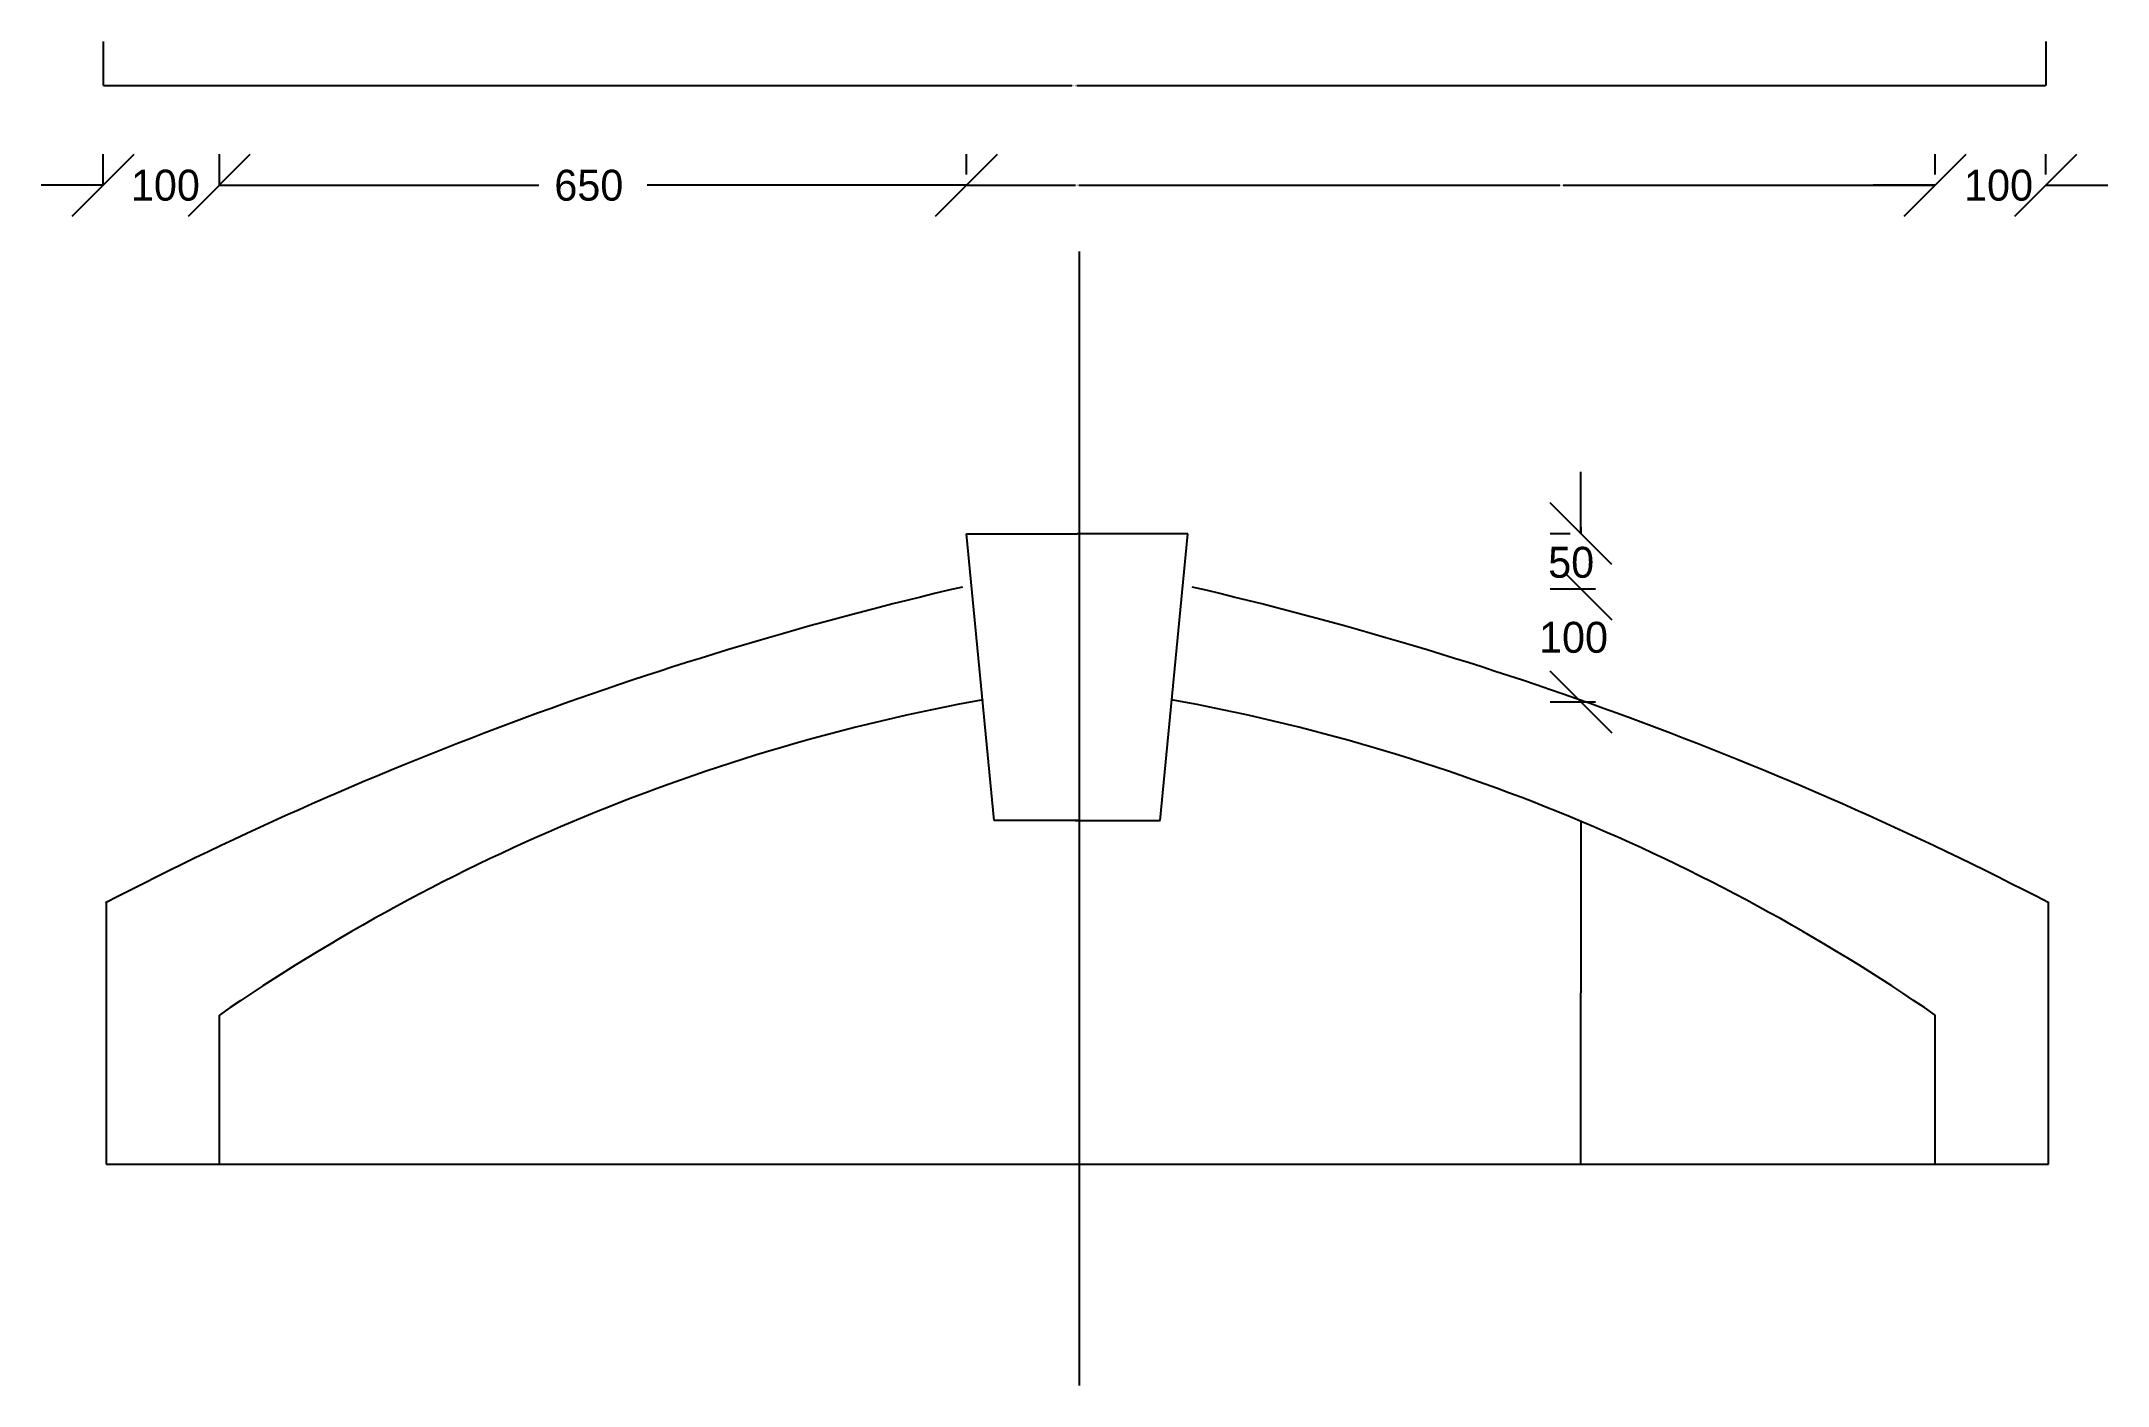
# Model space of a CAD drawing. Header units: metres. Extents: x 45 to 1850, y 727 to 1901.
import ezdxf

# ---------------------------------------------------------------- set-up
doc = ezdxf.new("R2010")
doc.units = ezdxf.units.M
doc.dimstyles.get("Standard").update_dxf_attribs({"dimtxt": 2.5, "dimasz": 2.5, "dimexe": 1.25, "dimexo": 0.625, "dimtad": 1, "dimcen": 2.5, "dimazin": 3, "dimtfac": 1, "dimtmove": 0, "dimatfit": 3})

# ---------------------------------------------------------------- blocks, each defined once
blk = doc.blocks.new('*D1')
for p, q in [((99.1, 1900.97), (99.1, 1862.32)), ((1795.9, 1900.97), (1795.9, 1862.32)), ((99.35, 1862.32), (945.5, 1862.32)), ((949.5, 1862.32), (1795.65, 1862.32))]:
    blk.add_line(p, q)
at = {"layer": 'Defpoints'}
for p in [(99.1, 1900.97), (1795.9, 1900.97), (99.1, 1862.32)]:
    blk.add_point(p, dxfattribs=at)
at = {"insert": (947.5, 1862.32), "char_height": 1, "attachment_point": 5}
blk.add_mtext('1700', dxfattribs=at)
blk = doc.blocks.new('*D2')
for p, q in [((853.23, 1775.36), (853.23, 1775.36)), ((853.48, 1775.36), (948.415, 1775.36)), ((951.415, 1775.36), (1046.35, 1775.36)), ((1046.6, 1775.36), (1046.6, 1775.36))]:
    blk.add_line(p, q)
at = {"layer": 'Defpoints'}
for p in [(853.23, 1775.36), (853.23, 1775.36), (1046.6, 1775.36)]:
    blk.add_point(p, dxfattribs=at)
at = {"insert": (949.915, 1775.36), "char_height": 1, "attachment_point": 5}
blk.add_mtext('200', dxfattribs=at)
blk = doc.blocks.new('*D3')
for p, q in [((1046.6, 1775.36), (1046.6, 1775.36)), ((1046.85, 1775.36), (1371.405, 1775.36)), ((1374.405, 1775.36), (1698.96, 1775.36)), ((1699.21, 1775.36), (1699.21, 1775.36))]:
    blk.add_line(p, q)
at = {"layer": 'Defpoints'}
for p in [(1046.6, 1775.36), (1046.6, 1775.36), (1699.21, 1775.36)]:
    blk.add_point(p, dxfattribs=at)
at = {"insert": (1372.905, 1775.36), "char_height": 1, "attachment_point": 5}
blk.add_mtext('650', dxfattribs=at)
blk = doc.blocks.new('*D4')
for p, q in [((1389.83, 1219.81), (1389.83, 1070.05)), ((1389.58, 1070.05), (1389.33, 1070.05)), ((1389.83, 920.29), (1389.83, 1070.05)), ((1389.83, 1070.05), (1389.83, 1070.05)), ((1390.08, 1070.05), (1390.33, 1070.05))]:
    blk.add_line(p, q)
at = {"layer": 'Defpoints'}
for p in [(1389.83, 1219.81), (1389.83, 1070.05), (1389.83, 920.29)]:
    blk.add_point(p, dxfattribs=at)
at = {"insert": (1389.83, 1071.175), "char_height": 1, "attachment_point": 5}
blk.add_mtext('300', dxfattribs=at)

msp = doc.modelspace()

# ---------------------------------------------------------------- linework, layer by layer
for p, q in [((72.1, 1748.36), (126.1, 1802.36)), ((99.1, 1775.08), (99.1, 1802.36)), ((173.62, 1748.36), (227.62, 1802.36)), ((173.62, 1748.36), (227.62, 1802.36)), ((200.62, 1784.74), (200.62, 1802.36)), ((200.62, 1775.08), (200.62, 1802.36)), ((826.23, 1748.36), (880.23, 1802.36)), ((853.23, 1784.74), (853.23, 1802.36)), ((1672.21, 1748.36), (1726.21, 1802.36)), ((1699.21, 1784.74), (1699.21, 1802.36)), ((1768.9, 1748.36), (1822.9, 1802.36)), ((1795.9, 1784.74), (1795.9, 1802.36)), ((99.1, 1775.36), (45.1, 1775.36)), ((200.62, 1775.36), (479.68, 1775.36)), ((200.62, 1775.36), (254.62, 1775.36)), ((853.23, 1775.36), (574.18, 1775.36)), ((1699.21, 1775.36), (1645.21, 1775.36)), ((1795.9, 1775.36), (1849.9, 1775.36)), ((951.52, 1717.39), (951.52, 727.05)), ((1389.83, 1471.01), (1389.83, 1525.01)), ((1416.83, 1444.01), (1362.83, 1498.01)), ((877.4, 1220.53), (853.23, 1471.01)), ((853.23, 1471.01), (949.92, 1471.01)), ((1046.6, 1471.01), (949.92, 1471.01)), ((1046.6, 1471.01), (949.92, 1471.01)), ((1022.43, 1220.53), (1046.6, 1471.01)), ((1022.43, 1220.53), (1046.6, 1471.01)), ((1380.45, 1471.01), (1362.83, 1471.01)), ((1389.98, 1470.86), (1389.98, 1476.65)), ((1416.83, 1395.71), (1377.43, 1435.1)), ((1416.98, 1395.65), (1381.65, 1430.99)), ((1380.45, 1422.71), (1362.83, 1422.71)), ((1402.49, 1422.65), (1362.98, 1422.65)), ((1416.98, 1296.86), (1362.98, 1350.86)), ((1402.49, 1323.86), (1362.98, 1323.86)), ((951.52, 1220.53), (877.4, 1220.53)), ((948.31, 1220.53), (1022.43, 1220.53)), ((948.31, 1220.53), (1022.43, 1220.53)), ((101.87, 1149.27), (101.87, 920.53)), ((1797.96, 1149.27), (1797.96, 920.53)), ((200.62, 920.29), (200.62, 1050.72)), ((1699.21, 920.29), (1699.21, 1050.72)), ((101.87, 920.53), (1798.31, 920.53))]:
    msp.add_line(p, q)
for centre, radius, start, end in [((1574.71, -1696.35), 3203.9, 103.08, 117.38), ((325.13, -1696.35), 3203.9, 62.62, 76.92), ((1175.3, -364.83), 1718.66, 100.31, 124.55), ((724.53, -364.83), 1718.66, 55.45, 79.69)]:
    msp.add_arc(centre, radius, start, end)

# ---------------------------------------------------------------- texts
for s, p in [('100', (123.35, 1761.86)), ('650', (493.18, 1761.86)), ('100', (1724.5, 1761.86)), ('50', (1361.23, 1432.57)), ('100', (1353.25, 1367.06))]:
    msp.add_text(s, height=27).set_placement(p)

# ---------------------------------------------------------------- dimensions: what is measured, and where the dimension line sits
for base, p1, p2, text, picture, middle in [((99.1, 1862.32), (99.1, 1900.97), (1795.9, 1900.97), '1700', '*D1', (947.5, 1862.32)), ((853.23, 1775.36), (853.23, 1775.36), (1046.6, 1775.36), '200', '*D2', (949.915, 1775.36)), ((1046.6, 1775.36), (1046.6, 1775.36), (1699.21, 1775.36), '650', '*D3', (1372.905, 1775.36)), ((1389.83, 1070.05), (1389.83, 1219.81), (1389.83, 920.29), '300', '*D4', (1389.83, 1071.175))]:
    dim = msp.add_linear_dim(base=base, p1=p1, p2=p2, text=text, dimstyle='Standard')
    dim.commit()
    dim.dimension.update_dxf_attribs({"geometry": picture, "text_midpoint": middle})

doc.saveas('drawing.dxf')
